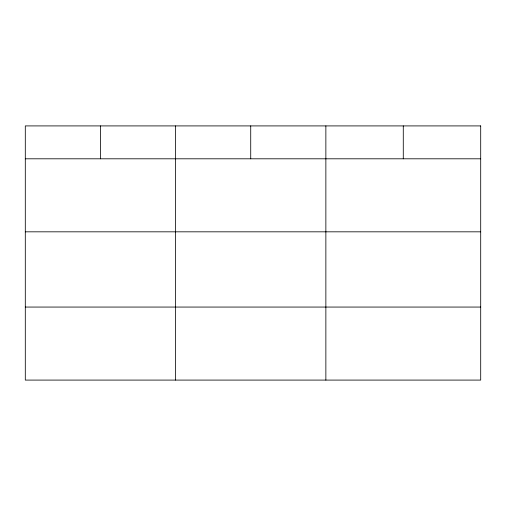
<?xml version="1.0" encoding="UTF-8"?>
<svg xmlns="http://www.w3.org/2000/svg" width="506" height="506" viewBox="0 0 506 506"><rect width="100%" height="100%" fill="white"/><g stroke="black" fill="none" stroke-linecap="round" stroke-linejoin="round"><path stroke-width="0.76" d="M25.3 158.802L480.7 158.802M25.3 231.824L480.7 231.824M25.3 307.06L480.7 307.06M403.282 125.912L403.282 158.802M325.864 125.912L325.864 380.088M250.723 125.912L250.723 158.802M175.582 125.912L175.582 380.088M100.441 125.912L100.441 158.802M480.7 125.912L25.3 125.912L25.3 380.088L480.7 380.088L480.7 125.912"/></g></svg>
